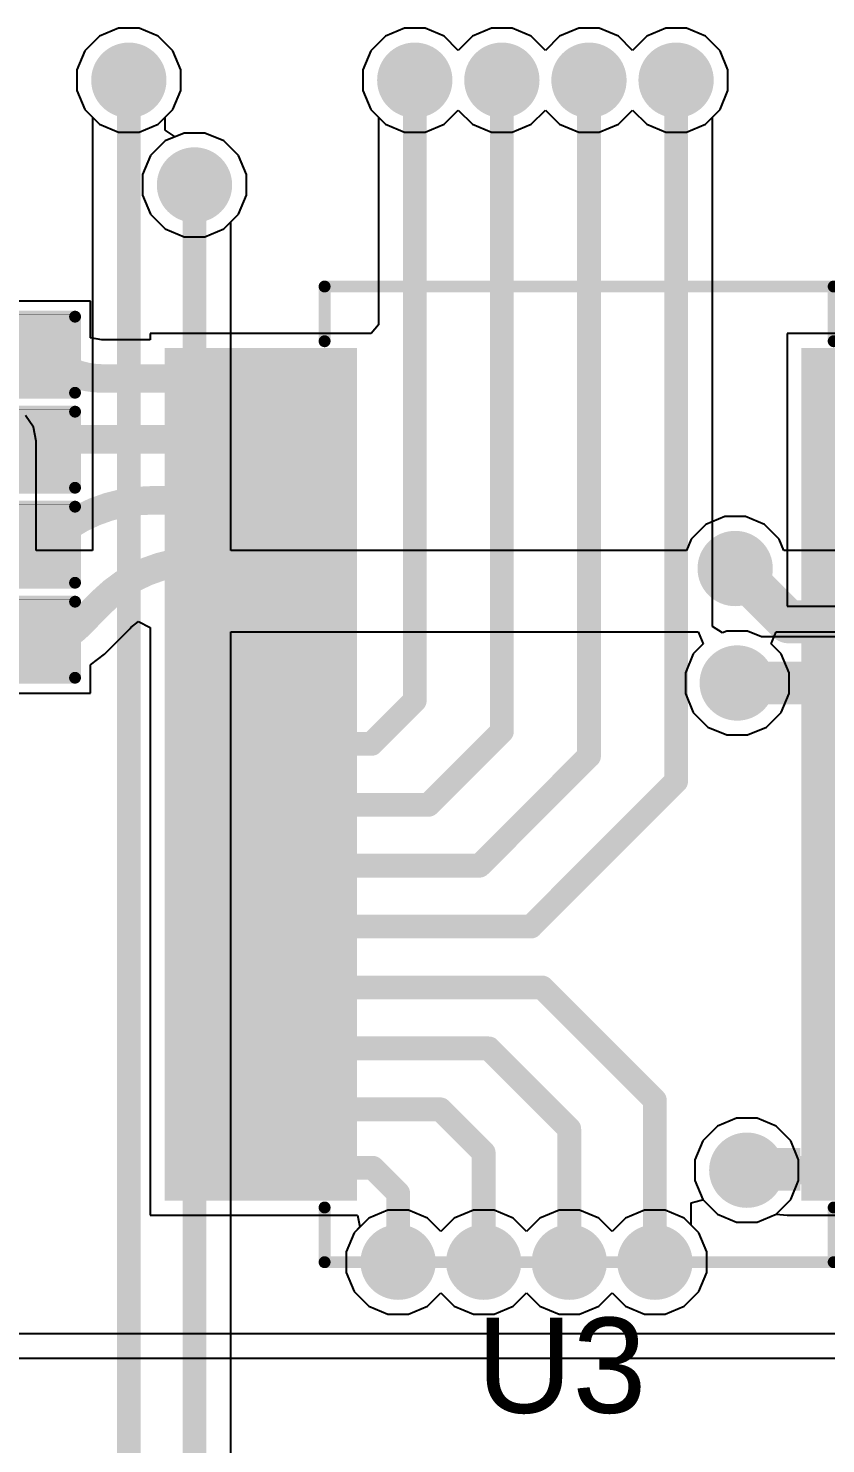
# Model space of a CAD drawing. Header units: millimetres. Extents: x 0 to 5423, y 0 to 5425.
# Drawn here: x 125.74 to 134.25, y 60.38 to 75.48 of the extents above; entities that cross this region are included whole.
import ezdxf

# ---------------------------------------------------------------- set-up
doc = ezdxf.new("R2010")
doc.units = ezdxf.units.MM
for name, color, linetype in [('BottomLayer', 5, 'Continuous'), ('BottomSolder', 6, 'Continuous'), ('TopLayer', 1, 'Continuous'), ('TopOverlay', 2, 'Continuous'), ('TopPaste', 8, 'Continuous'), ('TopSolder', 216, 'Continuous'), ('ViaHoleLayer', 16, 'Continuous')]:
    doc.layers.add(name, color=color, linetype=linetype)
doc.styles.add('Arial', font='', dxfattribs={"height": 0.2})
doc.styles.get('Arial').set_extended_font_data('Arial')

# ---------------------------------------------------------------- blocks, each defined once
blk = doc.blocks.new('R___0402_4')
at = {"layer": 'TopLayer'}
for points in [[(-0.699, -0.318), (-0.699, 0.318), (-0.241, 0.318), (-0.241, -0.318)], [(0.241, -0.318), (0.241, 0.318), (0.699, 0.318), (0.699, -0.318)]]:
    blk.add_hatch(color=1, dxfattribs=at).paths.add_polyline_path(points)
at = {"layer": 'TopPaste'}
for points in [[(-0.699, -0.318), (-0.699, 0.318), (-0.241, 0.318), (-0.241, -0.318)], [(0.241, -0.318), (0.241, 0.318), (0.699, 0.318), (0.699, -0.318)]]:
    blk.add_hatch(color=8, dxfattribs=at).paths.add_polyline_path(points)
at = {"layer": 'TopSolder'}
for points in [[(-0.754, -0.373), (-0.754, 0.373), (-0.186, 0.373), (-0.186, -0.373)], [(0.186, -0.373), (0.186, 0.373), (0.754, 0.373), (0.754, -0.373)]]:
    blk.add_hatch(color=216, dxfattribs=at).paths.add_polyline_path(points)
at = {"layer": 'TopOverlay'}
for points, const_width in [([(-0.787, 0.406), (-0.787, -0.406)], 0.127), ([(0.787, 0.406), (-0.787, 0.406)], 0.127), ([(0.787, 0.406), (0.787, -0.406)], 0.127), ([(0.787, -0.406), (-0.787, -0.406)], 0.127), ([(0.813, -0.432), (-0.813, -0.432)], 0.00323)]:
    blk.add_lwpolyline(points, dxfattribs=dict(at, const_width=const_width))
for points, const_width in [([(-0.819, 0.406, 1), (-0.756, 0.406, 1)], 0.0635), ([(-0.819, 0.406, 1), (-0.756, 0.406, 1)], 0.0635), ([(0.756, 0.406, 1), (0.819, 0.406, 1)], 0.0635), ([(0.756, 0.406, 1), (0.819, 0.406, 1)], 0.0635), ([(-0.819, -0.406, 1), (-0.756, -0.406, 1)], 0.0635), ([(-0.819, -0.406, 1), (-0.756, -0.406, 1)], 0.0635), ([(-0.814, -0.432, 1), (-0.812, -0.432, 1)], 0.00161), ([(0.756, -0.406, 1), (0.819, -0.406, 1)], 0.0635), ([(0.756, -0.406, 1), (0.819, -0.406, 1)], 0.0635), ([(0.812, -0.432, 1), (0.814, -0.432, 1)], 0.00161)]:
    blk.add_lwpolyline(points, format="xyb", close=True, dxfattribs=dict(at, const_width=const_width))
blk = doc.blocks.new('SSOP_28_208____5')
at = {"layer": 'TopLayer'}
for points in [[(-4.325, 4.45), (-2.475, 4.45), (-2.475, 4), (-4.325, 4)], [(2.475, 4.45), (4.325, 4.45), (4.325, 4), (2.475, 4)], [(-4.325, 3.8), (-2.475, 3.8), (-2.475, 3.35), (-4.325, 3.35)], [(2.475, 3.8), (4.325, 3.8), (4.325, 3.35), (2.475, 3.35)], [(-4.325, 3.15), (-2.475, 3.15), (-2.475, 2.7), (-4.325, 2.7)], [(2.475, 3.15), (4.325, 3.15), (4.325, 2.7), (2.475, 2.7)], [(-4.325, 2.5), (-2.475, 2.5), (-2.475, 2.05), (-4.325, 2.05)], [(2.475, 2.5), (4.325, 2.5), (4.325, 2.05), (2.475, 2.05)], [(-4.325, 1.85), (-2.475, 1.85), (-2.475, 1.4), (-4.325, 1.4)], [(2.475, 1.85), (4.325, 1.85), (4.325, 1.4), (2.475, 1.4)], [(-4.325, 1.2), (-2.475, 1.2), (-2.475, 0.75), (-4.325, 0.75)], [(2.475, 1.2), (4.325, 1.2), (4.325, 0.75), (2.475, 0.75)], [(-4.325, 0.55), (-2.475, 0.55), (-2.475, 0.1), (-4.325, 0.1)], [(2.475, 0.55), (4.325, 0.55), (4.325, 0.1), (2.475, 0.1)], [(-4.325, -0.1), (-2.475, -0.1), (-2.475, -0.55), (-4.325, -0.55)], [(2.475, -0.1), (4.325, -0.1), (4.325, -0.55), (2.475, -0.55)], [(-4.325, -0.75), (-2.475, -0.75), (-2.475, -1.2), (-4.325, -1.2)], [(2.475, -0.75), (4.325, -0.75), (4.325, -1.2), (2.475, -1.2)], [(-4.325, -1.4), (-2.475, -1.4), (-2.475, -1.85), (-4.325, -1.85)], [(2.475, -1.4), (4.325, -1.4), (4.325, -1.85), (2.475, -1.85)], [(-4.325, -2.05), (-2.475, -2.05), (-2.475, -2.5), (-4.325, -2.5)], [(2.475, -2.05), (4.325, -2.05), (4.325, -2.5), (2.475, -2.5)], [(-4.325, -2.7), (-2.475, -2.7), (-2.475, -3.15), (-4.325, -3.15)], [(2.475, -2.7), (4.325, -2.7), (4.325, -3.15), (2.475, -3.15)], [(-4.325, -3.35), (-2.475, -3.35), (-2.475, -3.8), (-4.325, -3.8)], [(2.475, -3.35), (4.325, -3.35), (4.325, -3.8), (2.475, -3.8)], [(-4.325, -4), (-2.475, -4), (-2.475, -4.45), (-4.325, -4.45)], [(2.475, -4), (4.325, -4), (4.325, -4.45), (2.475, -4.45)]]:
    blk.add_hatch(color=1, dxfattribs=at).paths.add_polyline_path(points)
at = {"layer": 'TopOverlay'}
blk.add_hatch(color=2, dxfattribs=at).paths.add_polyline_path([(-2.361, 3.987), (-2.107, 3.987), (-2.107, 4.444), (-2.361, 4.444)])
at = {"layer": 'TopPaste'}
for points in [[(-4.325, 4.45), (-2.475, 4.45), (-2.475, 4), (-4.325, 4)], [(2.475, 4.45), (4.325, 4.45), (4.325, 4), (2.475, 4)], [(-4.325, 3.8), (-2.475, 3.8), (-2.475, 3.35), (-4.325, 3.35)], [(2.475, 3.8), (4.325, 3.8), (4.325, 3.35), (2.475, 3.35)], [(-4.325, 3.15), (-2.475, 3.15), (-2.475, 2.7), (-4.325, 2.7)], [(2.475, 3.15), (4.325, 3.15), (4.325, 2.7), (2.475, 2.7)], [(-4.325, 2.5), (-2.475, 2.5), (-2.475, 2.05), (-4.325, 2.05)], [(2.475, 2.5), (4.325, 2.5), (4.325, 2.05), (2.475, 2.05)], [(-4.325, 1.85), (-2.475, 1.85), (-2.475, 1.4), (-4.325, 1.4)], [(2.475, 1.85), (4.325, 1.85), (4.325, 1.4), (2.475, 1.4)], [(-4.325, 1.2), (-2.475, 1.2), (-2.475, 0.75), (-4.325, 0.75)], [(2.475, 1.2), (4.325, 1.2), (4.325, 0.75), (2.475, 0.75)], [(-4.325, 0.55), (-2.475, 0.55), (-2.475, 0.1), (-4.325, 0.1)], [(2.475, 0.55), (4.325, 0.55), (4.325, 0.1), (2.475, 0.1)], [(-4.325, -0.1), (-2.475, -0.1), (-2.475, -0.55), (-4.325, -0.55)], [(2.475, -0.1), (4.325, -0.1), (4.325, -0.55), (2.475, -0.55)], [(-4.325, -0.75), (-2.475, -0.75), (-2.475, -1.2), (-4.325, -1.2)], [(2.475, -0.75), (4.325, -0.75), (4.325, -1.2), (2.475, -1.2)], [(-4.325, -1.4), (-2.475, -1.4), (-2.475, -1.85), (-4.325, -1.85)], [(2.475, -1.4), (4.325, -1.4), (4.325, -1.85), (2.475, -1.85)], [(-4.325, -2.05), (-2.475, -2.05), (-2.475, -2.5), (-4.325, -2.5)], [(2.475, -2.05), (4.325, -2.05), (4.325, -2.5), (2.475, -2.5)], [(-4.325, -2.7), (-2.475, -2.7), (-2.475, -3.15), (-4.325, -3.15)], [(2.475, -2.7), (4.325, -2.7), (4.325, -3.15), (2.475, -3.15)], [(-4.325, -3.35), (-2.475, -3.35), (-2.475, -3.8), (-4.325, -3.8)], [(2.475, -3.35), (4.325, -3.35), (4.325, -3.8), (2.475, -3.8)], [(-4.325, -4), (-2.475, -4), (-2.475, -4.45), (-4.325, -4.45)], [(2.475, -4), (4.325, -4), (4.325, -4.45), (2.475, -4.45)]]:
    blk.add_hatch(color=8, dxfattribs=at).paths.add_polyline_path(points)
at = {"layer": 'TopSolder'}
for points in [[(-4.427, 4.552), (-2.373, 4.552), (-2.373, 3.898), (-4.427, 3.898)], [(2.373, 4.552), (4.427, 4.552), (4.427, 3.898), (2.373, 3.898)], [(-4.427, 3.902), (-2.373, 3.902), (-2.373, 3.248), (-4.427, 3.248)], [(2.373, 3.902), (4.427, 3.902), (4.427, 3.248), (2.373, 3.248)], [(-4.427, 3.252), (-2.373, 3.252), (-2.373, 2.598), (-4.427, 2.598)], [(2.373, 3.252), (4.427, 3.252), (4.427, 2.598), (2.373, 2.598)], [(-4.427, 2.602), (-2.373, 2.602), (-2.373, 1.948), (-4.427, 1.948)], [(2.373, 2.602), (4.427, 2.602), (4.427, 1.948), (2.373, 1.948)], [(-4.427, 1.952), (-2.373, 1.952), (-2.373, 1.298), (-4.427, 1.298)], [(2.373, 1.952), (4.427, 1.952), (4.427, 1.298), (2.373, 1.298)], [(-4.427, 1.302), (-2.373, 1.302), (-2.373, 0.648), (-4.427, 0.648)], [(2.373, 1.302), (4.427, 1.302), (4.427, 0.648), (2.373, 0.648)], [(-4.427, 0.652), (-2.373, 0.652), (-2.373, -0.002), (-4.427, -0.002)], [(2.373, 0.652), (4.427, 0.652), (4.427, -0.002), (2.373, -0.002)], [(-4.427, 0.002), (-2.373, 0.002), (-2.373, -0.652), (-4.427, -0.652)], [(2.373, 0.002), (4.427, 0.002), (4.427, -0.652), (2.373, -0.652)], [(-4.427, -0.648), (-2.373, -0.648), (-2.373, -1.302), (-4.427, -1.302)], [(2.373, -0.648), (4.427, -0.648), (4.427, -1.302), (2.373, -1.302)], [(-4.427, -1.298), (-2.373, -1.298), (-2.373, -1.952), (-4.427, -1.952)], [(2.373, -1.298), (4.427, -1.298), (4.427, -1.952), (2.373, -1.952)], [(-4.427, -1.948), (-2.373, -1.948), (-2.373, -2.602), (-4.427, -2.602)], [(2.373, -1.948), (4.427, -1.948), (4.427, -2.602), (2.373, -2.602)], [(-4.427, -2.598), (-2.373, -2.598), (-2.373, -3.252), (-4.427, -3.252)], [(2.373, -2.598), (4.427, -2.598), (4.427, -3.252), (2.373, -3.252)], [(-4.427, -3.248), (-2.373, -3.248), (-2.373, -3.902), (-4.427, -3.902)], [(2.373, -3.248), (4.427, -3.248), (4.427, -3.902), (2.373, -3.902)], [(-4.427, -3.898), (-2.373, -3.898), (-2.373, -4.552), (-4.427, -4.552)], [(2.373, -3.898), (4.427, -3.898), (4.427, -4.552), (2.373, -4.552)]]:
    blk.add_hatch(color=216, dxfattribs=at).paths.add_polyline_path(points)
at = {"layer": 'TopOverlay'}
for points, const_width in [([(-2.718, 5.207), (-2.718, 4.623)], 0.127), ([(2.718, 5.207), (-2.718, 5.207)], 0.127), ([(2.718, 5.207), (2.718, 4.623)], 0.127), ([(-4.572, 4.242), (-4.699, 4.369)], 0.2), ([(-4.699, 4.369), (-4.699, 4.115)], 0.2), ([(-4.572, 4.242), (-4.699, 4.115)], 0.2), ([(-2.718, -4.623), (-2.718, -5.207)], 0.127), ([(2.718, -4.623), (2.718, -5.207)], 0.127), ([(2.718, -5.207), (-2.718, -5.207)], 0.127)]:
    blk.add_lwpolyline(points, dxfattribs=dict(at, const_width=const_width))
for points, const_width in [([(-2.75, 5.207, 1), (-2.686, 5.207, 1)], 0.0635), ([(-2.75, 5.207, 1), (-2.686, 5.207, 1)], 0.0635), ([(2.686, 5.207, 1), (2.75, 5.207, 1)], 0.0635), ([(2.686, 5.207, 1), (2.75, 5.207, 1)], 0.0635), ([(-2.75, 4.623, 1), (-2.686, 4.623, 1)], 0.0635), ([(2.686, 4.623, 1), (2.75, 4.623, 1)], 0.0635), ([(-4.749, 4.369, 1), (-4.649, 4.369, 1)], 0.1), ([(-4.749, 4.369, 1), (-4.649, 4.369, 1)], 0.1), ([(-4.622, 4.242, 1), (-4.522, 4.242, 1)], 0.1), ([(-4.622, 4.242, 1), (-4.522, 4.242, 1)], 0.1), ([(-4.749, 4.115, 1), (-4.649, 4.115, 1)], 0.1), ([(-4.749, 4.115, 1), (-4.649, 4.115, 1)], 0.1), ([(-2.75, -4.623, 1), (-2.686, -4.623, 1)], 0.0635), ([(2.686, -4.623, 1), (2.75, -4.623, 1)], 0.0635), ([(-2.75, -5.207, 1), (-2.686, -5.207, 1)], 0.0635), ([(-2.75, -5.207, 1), (-2.686, -5.207, 1)], 0.0635), ([(2.686, -5.207, 1), (2.75, -5.207, 1)], 0.0635), ([(2.686, -5.207, 1), (2.75, -5.207, 1)], 0.0635)]:
    blk.add_lwpolyline(points, format="xyb", close=True, dxfattribs=dict(at, const_width=const_width))
blk = doc.blocks.new('R___0402_11')
at = {"layer": 'TopLayer'}
for points in [[(-0.699, -0.318), (-0.699, 0.318), (-0.241, 0.318), (-0.241, -0.318)], [(0.241, -0.318), (0.241, 0.318), (0.699, 0.318), (0.699, -0.318)]]:
    blk.add_hatch(color=1, dxfattribs=at).paths.add_polyline_path(points)
at = {"layer": 'TopPaste'}
for points in [[(-0.699, -0.318), (-0.699, 0.318), (-0.241, 0.318), (-0.241, -0.318)], [(0.241, -0.318), (0.241, 0.318), (0.699, 0.318), (0.699, -0.318)]]:
    blk.add_hatch(color=8, dxfattribs=at).paths.add_polyline_path(points)
at = {"layer": 'TopSolder'}
for points in [[(-0.754, -0.373), (-0.754, 0.373), (-0.186, 0.373), (-0.186, -0.373)], [(0.186, -0.373), (0.186, 0.373), (0.754, 0.373), (0.754, -0.373)]]:
    blk.add_hatch(color=216, dxfattribs=at).paths.add_polyline_path(points)
at = {"layer": 'TopOverlay'}
for points, const_width in [([(0.787, 0.406), (-0.787, 0.406)], 0.127), ([(-0.787, 0.406), (-0.787, -0.406)], 0.127), ([(0.787, 0.406), (0.787, -0.406)], 0.127), ([(0.787, -0.406), (-0.787, -0.406)], 0.127), ([(0.813, -0.432), (-0.813, -0.432)], 0.00323)]:
    blk.add_lwpolyline(points, dxfattribs=dict(at, const_width=const_width))
for points, const_width in [([(-0.819, 0.406, 1), (-0.756, 0.406, 1)], 0.0635), ([(-0.819, 0.406, 1), (-0.756, 0.406, 1)], 0.0635), ([(0.756, 0.406, 1), (0.819, 0.406, 1)], 0.0635), ([(0.756, 0.406, 1), (0.819, 0.406, 1)], 0.0635), ([(-0.819, -0.406, 1), (-0.756, -0.406, 1)], 0.0635), ([(-0.819, -0.406, 1), (-0.756, -0.406, 1)], 0.0635), ([(-0.814, -0.432, 1), (-0.812, -0.432, 1)], 0.00161), ([(0.756, -0.406, 1), (0.819, -0.406, 1)], 0.0635), ([(0.756, -0.406, 1), (0.819, -0.406, 1)], 0.0635), ([(0.812, -0.432, 1), (0.814, -0.432, 1)], 0.00161)]:
    blk.add_lwpolyline(points, format="xyb", close=True, dxfattribs=dict(at, const_width=const_width))
blk = doc.blocks.new('R___0402_12')
at = {"layer": 'TopLayer'}
for points in [[(-0.699, -0.318), (-0.699, 0.318), (-0.241, 0.318), (-0.241, -0.318)], [(0.241, -0.318), (0.241, 0.318), (0.699, 0.318), (0.699, -0.318)]]:
    blk.add_hatch(color=1, dxfattribs=at).paths.add_polyline_path(points)
at = {"layer": 'TopPaste'}
for points in [[(-0.699, -0.318), (-0.699, 0.318), (-0.241, 0.318), (-0.241, -0.318)], [(0.241, -0.318), (0.241, 0.318), (0.699, 0.318), (0.699, -0.318)]]:
    blk.add_hatch(color=8, dxfattribs=at).paths.add_polyline_path(points)
at = {"layer": 'TopSolder'}
for points in [[(-0.754, -0.373), (-0.754, 0.373), (-0.186, 0.373), (-0.186, -0.373)], [(0.186, -0.373), (0.186, 0.373), (0.754, 0.373), (0.754, -0.373)]]:
    blk.add_hatch(color=216, dxfattribs=at).paths.add_polyline_path(points)
at = {"layer": 'TopOverlay'}
for points, const_width in [([(0.787, 0.406), (-0.787, 0.406)], 0.127), ([(-0.787, 0.406), (-0.787, -0.406)], 0.127), ([(0.787, 0.406), (0.787, -0.406)], 0.127), ([(0.787, -0.406), (-0.787, -0.406)], 0.127), ([(0.813, -0.432), (-0.813, -0.432)], 0.00323)]:
    blk.add_lwpolyline(points, dxfattribs=dict(at, const_width=const_width))
for points, const_width in [([(-0.819, 0.406, 1), (-0.756, 0.406, 1)], 0.0635), ([(-0.819, 0.406, 1), (-0.756, 0.406, 1)], 0.0635), ([(0.756, 0.406, 1), (0.819, 0.406, 1)], 0.0635), ([(0.756, 0.406, 1), (0.819, 0.406, 1)], 0.0635), ([(-0.819, -0.406, 1), (-0.756, -0.406, 1)], 0.0635), ([(-0.819, -0.406, 1), (-0.756, -0.406, 1)], 0.0635), ([(-0.814, -0.432, 1), (-0.812, -0.432, 1)], 0.00161), ([(0.756, -0.406, 1), (0.819, -0.406, 1)], 0.0635), ([(0.756, -0.406, 1), (0.819, -0.406, 1)], 0.0635), ([(0.812, -0.432, 1), (0.814, -0.432, 1)], 0.00161)]:
    blk.add_lwpolyline(points, format="xyb", close=True, dxfattribs=dict(at, const_width=const_width))
blk = doc.blocks.new('R___0402_287')
at = {"layer": 'TopLayer'}
for points in [[(-0.699, -0.318), (-0.699, 0.318), (-0.241, 0.318), (-0.241, -0.318)], [(0.241, -0.318), (0.241, 0.318), (0.699, 0.318), (0.699, -0.318)]]:
    blk.add_hatch(color=1, dxfattribs=at).paths.add_polyline_path(points)
at = {"layer": 'TopPaste'}
for points in [[(-0.699, -0.318), (-0.699, 0.318), (-0.241, 0.318), (-0.241, -0.318)], [(0.241, -0.318), (0.241, 0.318), (0.699, 0.318), (0.699, -0.318)]]:
    blk.add_hatch(color=8, dxfattribs=at).paths.add_polyline_path(points)
at = {"layer": 'TopSolder'}
for points in [[(-0.754, -0.373), (-0.754, 0.373), (-0.186, 0.373), (-0.186, -0.373)], [(0.186, -0.373), (0.186, 0.373), (0.754, 0.373), (0.754, -0.373)]]:
    blk.add_hatch(color=216, dxfattribs=at).paths.add_polyline_path(points)
at = {"layer": 'TopOverlay'}
for points, const_width in [([(0.787, 0.406), (-0.787, 0.406)], 0.127), ([(-0.787, 0.406), (-0.787, -0.406)], 0.127), ([(0.787, 0.406), (0.787, -0.406)], 0.127), ([(0.787, -0.406), (-0.787, -0.406)], 0.127), ([(0.813, -0.432), (-0.813, -0.432)], 0.00323)]:
    blk.add_lwpolyline(points, dxfattribs=dict(at, const_width=const_width))
for points, const_width in [([(-0.819, 0.406, 1), (-0.756, 0.406, 1)], 0.0635), ([(-0.819, 0.406, 1), (-0.756, 0.406, 1)], 0.0635), ([(0.756, 0.406, 1), (0.819, 0.406, 1)], 0.0635), ([(0.756, 0.406, 1), (0.819, 0.406, 1)], 0.0635), ([(-0.819, -0.406, 1), (-0.756, -0.406, 1)], 0.0635), ([(-0.819, -0.406, 1), (-0.756, -0.406, 1)], 0.0635), ([(-0.814, -0.432, 1), (-0.812, -0.432, 1)], 0.00161), ([(0.756, -0.406, 1), (0.819, -0.406, 1)], 0.0635), ([(0.756, -0.406, 1), (0.819, -0.406, 1)], 0.0635), ([(0.812, -0.432, 1), (0.814, -0.432, 1)], 0.00161)]:
    blk.add_lwpolyline(points, format="xyb", close=True, dxfattribs=dict(at, const_width=const_width))

msp = doc.modelspace()

# ---------------------------------------------------------------- hatches: boundary and pattern name
at = {"layer": 'BottomLayer'}
h = msp.add_hatch(color=5, dxfattribs=at)
edge = h.paths.add_edge_path()
edge.add_arc((126.81, 74.93), 0.3, 0, 360)
h = msp.add_hatch(color=5, dxfattribs=at)
edge = h.paths.add_edge_path()
edge.add_arc((129.863, 74.93), 0.3, 0, 360)
h = msp.add_hatch(color=5, dxfattribs=at)
edge = h.paths.add_edge_path()
edge.add_arc((130.793, 74.93), 0.3, 0, 360)
h = msp.add_hatch(color=5, dxfattribs=at)
edge = h.paths.add_edge_path()
edge.add_arc((131.723, 74.93), 0.3, 0, 360)
h = msp.add_hatch(color=5, dxfattribs=at)
edge = h.paths.add_edge_path()
edge.add_arc((132.653, 74.93), 0.3, 0, 360)
h = msp.add_hatch(color=5, dxfattribs=at)
edge = h.paths.add_edge_path()
edge.add_arc((127.511, 73.812), 0.3, 0, 360)
h = msp.add_hatch(color=5, dxfattribs=at)
edge = h.paths.add_edge_path()
edge.add_arc((133.284, 69.718), 0.3, 0, 360)
h = msp.add_hatch(color=5, dxfattribs=at)
edge = h.paths.add_edge_path()
edge.add_arc((133.306, 68.496), 0.3, 0, 360)
h = msp.add_hatch(color=5, dxfattribs=at)
edge = h.paths.add_edge_path()
edge.add_arc((133.408, 63.296), 0.3, 0, 360)
h = msp.add_hatch(color=5, dxfattribs=at)
edge = h.paths.add_edge_path()
edge.add_arc((129.685, 62.314), 0.3, 0, 360)
h = msp.add_hatch(color=5, dxfattribs=at)
edge = h.paths.add_edge_path()
edge.add_arc((130.599, 62.314), 0.3, 0, 360)
h = msp.add_hatch(color=5, dxfattribs=at)
edge = h.paths.add_edge_path()
edge.add_arc((131.513, 62.314), 0.3, 0, 360)
h = msp.add_hatch(color=5, dxfattribs=at)
edge = h.paths.add_edge_path()
edge.add_arc((132.427, 62.314), 0.3, 0, 360)
at = {"layer": 'BottomSolder'}
h = msp.add_hatch(color=6, dxfattribs=at)
edge = h.paths.add_edge_path()
edge.add_arc((126.81, 74.93), 0.402, 0, 360)
h = msp.add_hatch(color=6, dxfattribs=at)
edge = h.paths.add_edge_path()
edge.add_arc((129.863, 74.93), 0.402, 0, 360)
h = msp.add_hatch(color=6, dxfattribs=at)
edge = h.paths.add_edge_path()
edge.add_arc((130.793, 74.93), 0.402, 0, 360)
h = msp.add_hatch(color=6, dxfattribs=at)
edge = h.paths.add_edge_path()
edge.add_arc((131.723, 74.93), 0.402, 0, 360)
h = msp.add_hatch(color=6, dxfattribs=at)
edge = h.paths.add_edge_path()
edge.add_arc((132.653, 74.93), 0.402, 0, 360)
h = msp.add_hatch(color=6, dxfattribs=at)
edge = h.paths.add_edge_path()
edge.add_arc((127.511, 73.812), 0.402, 0, 360)
h = msp.add_hatch(color=6, dxfattribs=at)
edge = h.paths.add_edge_path()
edge.add_arc((133.284, 69.718), 0.402, 0, 360)
h = msp.add_hatch(color=6, dxfattribs=at)
edge = h.paths.add_edge_path()
edge.add_arc((133.306, 68.496), 0.402, 0, 360)
h = msp.add_hatch(color=6, dxfattribs=at)
edge = h.paths.add_edge_path()
edge.add_arc((133.408, 63.296), 0.402, 0, 360)
h = msp.add_hatch(color=6, dxfattribs=at)
edge = h.paths.add_edge_path()
edge.add_arc((129.685, 62.314), 0.402, 0, 360)
h = msp.add_hatch(color=6, dxfattribs=at)
edge = h.paths.add_edge_path()
edge.add_arc((130.599, 62.314), 0.402, 0, 360)
h = msp.add_hatch(color=6, dxfattribs=at)
edge = h.paths.add_edge_path()
edge.add_arc((131.513, 62.314), 0.402, 0, 360)
h = msp.add_hatch(color=6, dxfattribs=at)
edge = h.paths.add_edge_path()
edge.add_arc((132.427, 62.314), 0.402, 0, 360)
at = {"layer": 'TopLayer'}
h = msp.add_hatch(color=1, dxfattribs=at)
edge = h.paths.add_edge_path()
edge.add_arc((126.81, 74.93), 0.3, 0, 360)
h = msp.add_hatch(color=1, dxfattribs=at)
edge = h.paths.add_edge_path()
edge.add_arc((129.863, 74.93), 0.3, 0, 360)
h = msp.add_hatch(color=1, dxfattribs=at)
edge = h.paths.add_edge_path()
edge.add_arc((130.793, 74.93), 0.3, 0, 360)
h = msp.add_hatch(color=1, dxfattribs=at)
edge = h.paths.add_edge_path()
edge.add_arc((131.723, 74.93), 0.3, 0, 360)
h = msp.add_hatch(color=1, dxfattribs=at)
edge = h.paths.add_edge_path()
edge.add_arc((132.653, 74.93), 0.3, 0, 360)
h = msp.add_hatch(color=1, dxfattribs=at)
edge = h.paths.add_edge_path()
edge.add_arc((127.511, 73.812), 0.3, 0, 360)
h = msp.add_hatch(color=1, dxfattribs=at)
edge = h.paths.add_edge_path()
edge.add_arc((133.284, 69.718), 0.3, 0, 360)
h = msp.add_hatch(color=1, dxfattribs=at)
edge = h.paths.add_edge_path()
edge.add_arc((133.306, 68.496), 0.3, 0, 360)
h = msp.add_hatch(color=1, dxfattribs=at)
edge = h.paths.add_edge_path()
edge.add_arc((133.408, 63.296), 0.3, 0, 360)
h = msp.add_hatch(color=1, dxfattribs=at)
edge = h.paths.add_edge_path()
edge.add_arc((129.685, 62.314), 0.3, 0, 360)
h = msp.add_hatch(color=1, dxfattribs=at)
edge = h.paths.add_edge_path()
edge.add_arc((130.599, 62.314), 0.3, 0, 360)
h = msp.add_hatch(color=1, dxfattribs=at)
edge = h.paths.add_edge_path()
edge.add_arc((131.513, 62.314), 0.3, 0, 360)
h = msp.add_hatch(color=1, dxfattribs=at)
edge = h.paths.add_edge_path()
edge.add_arc((132.427, 62.314), 0.3, 0, 360)
at = {"layer": 'TopSolder'}
h = msp.add_hatch(color=216, dxfattribs=at)
edge = h.paths.add_edge_path()
edge.add_arc((126.81, 74.93), 0.402, 0, 360)
h = msp.add_hatch(color=216, dxfattribs=at)
edge = h.paths.add_edge_path()
edge.add_arc((129.863, 74.93), 0.402, 0, 360)
h = msp.add_hatch(color=216, dxfattribs=at)
edge = h.paths.add_edge_path()
edge.add_arc((130.793, 74.93), 0.402, 0, 360)
h = msp.add_hatch(color=216, dxfattribs=at)
edge = h.paths.add_edge_path()
edge.add_arc((131.723, 74.93), 0.402, 0, 360)
h = msp.add_hatch(color=216, dxfattribs=at)
edge = h.paths.add_edge_path()
edge.add_arc((132.653, 74.93), 0.402, 0, 360)
h = msp.add_hatch(color=216, dxfattribs=at)
edge = h.paths.add_edge_path()
edge.add_arc((127.511, 73.812), 0.402, 0, 360)
h = msp.add_hatch(color=216, dxfattribs=at)
edge = h.paths.add_edge_path()
edge.add_arc((133.284, 69.718), 0.402, 0, 360)
h = msp.add_hatch(color=216, dxfattribs=at)
edge = h.paths.add_edge_path()
edge.add_arc((133.306, 68.496), 0.402, 0, 360)
h = msp.add_hatch(color=216, dxfattribs=at)
edge = h.paths.add_edge_path()
edge.add_arc((133.408, 63.296), 0.402, 0, 360)
h = msp.add_hatch(color=216, dxfattribs=at)
edge = h.paths.add_edge_path()
edge.add_arc((129.685, 62.314), 0.402, 0, 360)
h = msp.add_hatch(color=216, dxfattribs=at)
edge = h.paths.add_edge_path()
edge.add_arc((130.599, 62.314), 0.402, 0, 360)
h = msp.add_hatch(color=216, dxfattribs=at)
edge = h.paths.add_edge_path()
edge.add_arc((131.513, 62.314), 0.402, 0, 360)
h = msp.add_hatch(color=216, dxfattribs=at)
edge = h.paths.add_edge_path()
edge.add_arc((132.427, 62.314), 0.402, 0, 360)
at = {"layer": 'ViaHoleLayer'}
h = msp.add_hatch(color=16, dxfattribs=at)
edge = h.paths.add_edge_path()
edge.add_arc((126.81, 74.93), 0.15, 0, 360)
h = msp.add_hatch(color=16, dxfattribs=at)
edge = h.paths.add_edge_path()
edge.add_arc((129.863, 74.93), 0.15, 0, 360)
h = msp.add_hatch(color=16, dxfattribs=at)
edge = h.paths.add_edge_path()
edge.add_arc((130.793, 74.93), 0.15, 0, 360)
h = msp.add_hatch(color=16, dxfattribs=at)
edge = h.paths.add_edge_path()
edge.add_arc((131.723, 74.93), 0.15, 0, 360)
h = msp.add_hatch(color=16, dxfattribs=at)
edge = h.paths.add_edge_path()
edge.add_arc((132.653, 74.93), 0.15, 0, 360)
h = msp.add_hatch(color=16, dxfattribs=at)
edge = h.paths.add_edge_path()
edge.add_arc((127.511, 73.812), 0.15, 0, 360)
h = msp.add_hatch(color=16, dxfattribs=at)
edge = h.paths.add_edge_path()
edge.add_arc((133.284, 69.718), 0.15, 0, 360)
h = msp.add_hatch(color=16, dxfattribs=at)
edge = h.paths.add_edge_path()
edge.add_arc((133.306, 68.496), 0.15, 0, 360)
h = msp.add_hatch(color=16, dxfattribs=at)
edge = h.paths.add_edge_path()
edge.add_arc((133.408, 63.296), 0.15, 0, 360)
h = msp.add_hatch(color=16, dxfattribs=at)
edge = h.paths.add_edge_path()
edge.add_arc((129.685, 62.314), 0.15, 0, 360)
h = msp.add_hatch(color=16, dxfattribs=at)
edge = h.paths.add_edge_path()
edge.add_arc((130.599, 62.314), 0.15, 0, 360)
h = msp.add_hatch(color=16, dxfattribs=at)
edge = h.paths.add_edge_path()
edge.add_arc((131.513, 62.314), 0.15, 0, 360)
h = msp.add_hatch(color=16, dxfattribs=at)
edge = h.paths.add_edge_path()
edge.add_arc((132.427, 62.314), 0.15, 0, 360)

# ---------------------------------------------------------------- linework, layer by layer
at = {"layer": 'BottomLayer'}
for p, q in [((126.496, 75.4), (126.34, 75.244)), ((126.7, 75.484), (126.496, 75.4)), ((126.92, 75.484), (126.7, 75.484)), ((127.124, 75.4), (126.92, 75.484)), ((127.28, 75.244), (127.124, 75.4)), ((129.549, 75.4), (129.393, 75.244)), ((129.753, 75.484), (129.549, 75.4)), ((129.973, 75.484), (129.753, 75.484)), ((130.177, 75.4), (129.973, 75.484)), ((130.328, 75.248), (130.177, 75.4)), ((130.479, 75.4), (130.328, 75.248)), ((130.683, 75.484), (130.479, 75.4)), ((130.903, 75.484), (130.683, 75.484)), ((131.107, 75.4), (130.903, 75.484)), ((131.258, 75.248), (131.107, 75.4)), ((131.409, 75.4), (131.258, 75.248)), ((131.613, 75.484), (131.409, 75.4)), ((131.833, 75.484), (131.613, 75.484)), ((132.037, 75.4), (131.833, 75.484)), ((132.188, 75.248), (132.037, 75.4)), ((132.34, 75.4), (132.188, 75.248)), ((132.543, 75.484), (132.34, 75.4)), ((132.764, 75.484), (132.543, 75.484)), ((132.967, 75.4), (132.764, 75.484)), ((133.123, 75.244), (132.967, 75.4)), ((126.34, 75.244), (126.256, 75.04)), ((127.364, 75.04), (127.28, 75.244)), ((129.393, 75.244), (129.309, 75.04)), ((133.207, 75.04), (133.123, 75.244)), ((126.256, 75.04), (126.256, 74.82)), ((127.364, 74.82), (127.364, 75.04)), ((129.309, 75.04), (129.309, 74.82)), ((133.207, 74.82), (133.207, 75.04)), ((126.256, 74.82), (126.34, 74.616)), ((127.28, 74.616), (127.364, 74.82)), ((129.309, 74.82), (129.393, 74.616)), ((133.123, 74.616), (133.207, 74.82)), ((126.34, 74.616), (126.422, 74.535)), ((126.422, 74.535), (126.422, 69.91)), ((127.198, 74.535), (127.28, 74.616)), ((127.198, 74.397), (127.198, 74.535)), ((129.393, 74.616), (129.549, 74.46)), ((130.177, 74.46), (130.328, 74.612)), ((130.328, 74.612), (130.479, 74.46)), ((131.107, 74.46), (131.258, 74.612)), ((131.258, 74.612), (131.409, 74.46)), ((132.037, 74.46), (132.188, 74.612)), ((132.188, 74.612), (132.34, 74.46)), ((132.967, 74.46), (133.123, 74.616)), ((127.304, 74.326), (127.198, 74.397)), ((127.401, 74.366), (127.304, 74.326)), ((127.621, 74.366), (127.401, 74.366)), ((127.825, 74.282), (127.621, 74.366)), ((129.549, 74.46), (129.753, 74.376)), ((129.753, 74.376), (129.973, 74.376)), ((129.973, 74.376), (130.177, 74.46)), ((130.479, 74.46), (130.683, 74.376)), ((130.683, 74.376), (130.903, 74.376)), ((130.903, 74.376), (131.107, 74.46)), ((131.409, 74.46), (131.613, 74.376)), ((131.613, 74.376), (131.833, 74.376)), ((131.833, 74.376), (132.037, 74.46)), ((132.34, 74.46), (132.543, 74.376)), ((132.543, 74.376), (132.764, 74.376)), ((132.764, 74.376), (132.967, 74.46)), ((127.981, 74.126), (127.825, 74.282)), ((128.065, 73.923), (127.981, 74.126)), ((128.065, 73.702), (128.065, 73.923)), ((127.981, 73.499), (128.065, 73.702)), ((127.899, 73.417), (127.981, 73.499)), ((127.899, 69.91), (127.899, 73.417)), ((125.792, 71.225), (125.708, 71.351)), ((125.822, 71.076), (125.792, 71.225)), ((125.822, 69.91), (125.822, 71.076)), ((133.173, 70.272), (132.97, 70.188)), ((133.394, 70.272), (133.173, 70.272)), ((133.597, 70.188), (133.394, 70.272)), ((132.97, 70.188), (132.814, 70.032)), ((133.753, 70.032), (133.597, 70.188)), ((132.814, 70.032), (132.763, 69.91)), ((133.804, 69.91), (133.753, 70.032)), ((126.422, 69.91), (125.822, 69.91)), ((132.763, 69.91), (127.899, 69.91)), ((136.525, 69.91), (133.804, 69.91)), ((127.899, 35.335), (127.899, 69.042)), ((127.899, 69.042), (132.889, 69.042)), ((132.889, 69.042), (132.942, 68.915)), ((133.67, 68.915), (133.723, 69.042)), ((133.723, 69.042), (136.257, 69.042)), ((132.942, 68.915), (132.836, 68.809)), ((133.776, 68.809), (133.67, 68.915)), ((132.836, 68.809), (132.752, 68.606)), ((133.86, 68.606), (133.776, 68.809)), ((132.752, 68.606), (132.752, 68.385)), ((133.86, 68.385), (133.86, 68.606)), ((132.752, 68.385), (132.836, 68.182)), ((133.776, 68.182), (133.86, 68.385)), ((132.836, 68.182), (132.992, 68.026)), ((133.62, 68.026), (133.776, 68.182)), ((132.992, 68.026), (133.196, 67.942)), ((133.416, 67.942), (133.62, 68.026)), ((133.196, 67.942), (133.416, 67.942)), ((133.094, 63.765), (132.938, 63.609)), ((133.298, 63.85), (133.094, 63.765)), ((133.518, 63.85), (133.298, 63.85)), ((133.722, 63.765), (133.518, 63.85)), ((133.878, 63.609), (133.722, 63.765)), ((132.938, 63.609), (132.854, 63.406)), ((133.962, 63.406), (133.878, 63.609)), ((132.854, 63.406), (132.854, 63.185)), ((133.962, 63.185), (133.962, 63.406)), ((132.854, 63.185), (132.938, 62.982)), ((133.878, 62.982), (133.962, 63.185)), ((129.575, 62.868), (129.371, 62.783)), ((129.795, 62.868), (129.575, 62.868)), ((129.999, 62.783), (129.795, 62.868)), ((130.489, 62.868), (130.285, 62.783)), ((130.709, 62.868), (130.489, 62.868)), ((130.913, 62.783), (130.709, 62.868)), ((131.403, 62.868), (131.199, 62.783)), ((131.623, 62.868), (131.403, 62.868)), ((131.827, 62.783), (131.623, 62.868)), ((132.316, 62.868), (132.113, 62.783)), ((132.537, 62.868), (132.316, 62.868)), ((132.74, 62.783), (132.537, 62.868)), ((132.938, 62.982), (133.094, 62.826)), ((133.722, 62.826), (133.878, 62.982)), ((129.371, 62.783), (129.215, 62.627)), ((130.142, 62.64), (129.999, 62.783)), ((130.285, 62.783), (130.142, 62.64)), ((131.056, 62.64), (130.913, 62.783)), ((131.199, 62.783), (131.056, 62.64)), ((131.97, 62.64), (131.827, 62.783)), ((132.113, 62.783), (131.97, 62.64)), ((132.896, 62.627), (132.74, 62.783)), ((133.094, 62.826), (133.298, 62.742)), ((133.298, 62.742), (133.518, 62.742)), ((133.518, 62.742), (133.722, 62.826)), ((129.215, 62.627), (129.131, 62.424)), ((132.981, 62.424), (132.896, 62.627)), ((129.131, 62.424), (129.131, 62.203)), ((132.981, 62.203), (132.981, 62.424)), ((129.131, 62.203), (129.215, 62)), ((132.896, 62), (132.981, 62.203)), ((129.215, 62), (129.371, 61.844)), ((129.999, 61.844), (130.142, 61.987)), ((130.142, 61.987), (130.285, 61.844)), ((130.913, 61.844), (131.056, 61.987)), ((131.056, 61.987), (131.199, 61.844)), ((131.827, 61.844), (131.97, 61.987)), ((131.97, 61.987), (132.113, 61.844)), ((132.74, 61.844), (132.896, 62)), ((129.371, 61.844), (129.575, 61.76)), ((129.795, 61.76), (129.999, 61.844)), ((130.285, 61.844), (130.489, 61.76)), ((130.709, 61.76), (130.913, 61.844)), ((131.199, 61.844), (131.403, 61.76)), ((131.623, 61.76), (131.827, 61.844)), ((132.113, 61.844), (132.316, 61.76)), ((132.537, 61.76), (132.74, 61.844)), ((129.575, 61.76), (129.795, 61.76)), ((130.489, 61.76), (130.709, 61.76)), ((131.403, 61.76), (131.623, 61.76)), ((132.316, 61.76), (132.537, 61.76))]:
    msp.add_line(p, q, dxfattribs=at)
at = {"layer": 'BottomLayer', "const_width": 0.254}
for points in [[(126.81, 74.93), (126.81, 35.039)], [(127.511, 73.767), (127.557, 73.812)], [(127.511, 34.009), (127.511, 73.767)]]:
    msp.add_lwpolyline(points, dxfattribs=at)
at = {"layer": 'BottomLayer', "const_width": 0.127}
for points in [[(126.747, 74.93, 1), (126.874, 74.93, 1)], [(127.447, 73.767, 1), (127.574, 73.767, 1)], [(127.447, 73.767, 1), (127.574, 73.767, 1)], [(127.493, 73.812, 1), (127.62, 73.812, 1)]]:
    msp.add_lwpolyline(points, format="xyb", close=True, dxfattribs=at)
at = {"layer": 'TopLayer'}
for p, q in [((126.496, 75.4), (126.34, 75.244)), ((126.7, 75.484), (126.496, 75.4)), ((126.92, 75.484), (126.7, 75.484)), ((127.124, 75.4), (126.92, 75.484)), ((127.28, 75.244), (127.124, 75.4)), ((129.549, 75.4), (129.393, 75.244)), ((129.753, 75.484), (129.549, 75.4)), ((129.973, 75.484), (129.753, 75.484)), ((130.177, 75.4), (129.973, 75.484)), ((130.328, 75.248), (130.177, 75.4)), ((130.479, 75.4), (130.328, 75.248)), ((130.683, 75.484), (130.479, 75.4)), ((130.903, 75.484), (130.683, 75.484)), ((131.107, 75.4), (130.903, 75.484)), ((131.258, 75.248), (131.107, 75.4)), ((131.409, 75.4), (131.258, 75.248)), ((131.613, 75.484), (131.409, 75.4)), ((131.833, 75.484), (131.613, 75.484)), ((132.037, 75.4), (131.833, 75.484)), ((132.188, 75.248), (132.037, 75.4)), ((132.34, 75.4), (132.188, 75.248)), ((132.543, 75.484), (132.34, 75.4)), ((132.764, 75.484), (132.543, 75.484)), ((132.967, 75.4), (132.764, 75.484)), ((133.123, 75.244), (132.967, 75.4)), ((126.34, 75.244), (126.256, 75.04)), ((127.364, 75.04), (127.28, 75.244)), ((129.393, 75.244), (129.309, 75.04)), ((133.207, 75.04), (133.123, 75.244)), ((126.256, 75.04), (126.256, 74.82)), ((127.364, 74.82), (127.364, 75.04)), ((129.309, 75.04), (129.309, 74.82)), ((133.207, 74.82), (133.207, 75.04)), ((126.256, 74.82), (126.34, 74.616)), ((127.28, 74.616), (127.364, 74.82)), ((129.309, 74.82), (129.393, 74.616)), ((133.123, 74.616), (133.207, 74.82)), ((126.34, 74.616), (126.496, 74.46)), ((127.124, 74.46), (127.28, 74.616)), ((129.393, 74.616), (129.474, 74.535)), ((129.474, 74.535), (129.474, 72.32)), ((133.042, 74.535), (133.123, 74.616)), ((133.042, 69.1), (133.042, 74.535)), ((126.496, 74.46), (126.7, 74.376)), ((126.7, 74.376), (126.92, 74.376)), ((126.92, 74.376), (127.124, 74.46)), ((127.401, 74.366), (127.197, 74.282)), ((127.621, 74.366), (127.401, 74.366)), ((127.825, 74.282), (127.621, 74.366)), ((127.197, 74.282), (127.041, 74.126)), ((127.981, 74.126), (127.825, 74.282)), ((127.041, 74.126), (126.957, 73.923)), ((128.065, 73.923), (127.981, 74.126)), ((126.957, 73.923), (126.957, 73.702)), ((128.065, 73.702), (128.065, 73.923)), ((126.957, 73.702), (127.041, 73.499)), ((127.981, 73.499), (128.065, 73.702)), ((127.041, 73.499), (127.197, 73.343)), ((127.825, 73.343), (127.981, 73.499)), ((127.197, 73.343), (127.401, 73.258)), ((127.621, 73.258), (127.825, 73.343)), ((127.401, 73.258), (127.621, 73.258)), ((126.4, 72.571), (125.496, 72.571)), ((126.4, 72.182), (126.4, 72.571)), ((129.397, 72.225), (127.039, 72.225)), ((127.039, 72.225), (127.039, 72.16)), ((129.474, 72.32), (129.397, 72.225)), ((136.197, 72.225), (133.839, 72.225)), ((133.839, 72.225), (133.839, 71.267)), ((126.521, 72.158), (126.4, 72.182)), ((126.531, 72.16), (126.521, 72.158)), ((127.039, 72.16), (126.531, 72.16)), ((133.839, 71.267), (133.839, 70.617)), ((133.839, 70.617), (133.839, 69.967)), ((133.839, 69.967), (133.839, 69.317)), ((133.839, 69.317), (136.146, 69.317)), ((126.553, 68.806), (126.824, 69.078)), ((126.824, 69.078), (126.831, 69.088)), ((126.831, 69.088), (126.912, 69.151)), ((126.912, 69.151), (127.039, 69.088)), ((127.039, 69.088), (127.039, 68.017)), ((133.148, 69.03), (133.042, 69.1)), ((133.196, 69.05), (133.148, 69.03)), ((133.416, 69.05), (133.196, 69.05)), ((133.566, 68.988), (133.416, 69.05)), ((136.182, 68.988), (133.566, 68.988)), ((126.4, 68.69), (126.549, 68.804)), ((126.549, 68.804), (126.553, 68.806)), ((126.4, 68.386), (126.4, 68.69)), ((124.979, 68.386), (126.4, 68.386)), ((127.039, 68.017), (127.039, 67.367)), ((127.039, 67.367), (127.039, 66.717)), ((127.039, 66.717), (127.039, 66.067)), ((127.039, 66.067), (127.039, 65.417)), ((127.039, 65.417), (127.039, 64.767)), ((127.039, 64.767), (127.039, 64.117)), ((127.039, 64.117), (127.039, 63.467)), ((127.039, 63.467), (127.039, 62.817)), ((132.815, 62.948), (132.922, 62.977)), ((132.815, 62.709), (132.815, 62.948)), ((132.922, 62.977), (132.942, 62.978)), ((132.942, 62.978), (133.094, 62.826)), ((127.039, 62.817), (129.251, 62.817)), ((129.251, 62.817), (129.278, 62.69)), ((132.896, 62.627), (132.815, 62.709)), ((133.094, 62.826), (133.298, 62.742)), ((133.298, 62.742), (133.518, 62.742)), ((133.518, 62.742), (133.722, 62.826)), ((133.722, 62.826), (133.839, 62.817)), ((133.839, 62.817), (133.839, 62.817)), ((133.839, 62.817), (136.197, 62.817)), ((129.215, 62.627), (129.131, 62.424)), ((129.278, 62.69), (129.215, 62.627)), ((132.981, 62.424), (132.896, 62.627)), ((129.131, 62.424), (129.131, 62.203)), ((132.981, 62.203), (132.981, 62.424)), ((129.131, 62.203), (129.215, 62)), ((132.896, 62), (132.981, 62.203)), ((129.215, 62), (129.371, 61.844)), ((129.999, 61.844), (130.142, 61.987)), ((130.142, 61.987), (130.285, 61.844)), ((130.913, 61.844), (131.056, 61.987)), ((131.056, 61.987), (131.199, 61.844)), ((131.827, 61.844), (131.97, 61.987)), ((131.97, 61.987), (132.113, 61.844)), ((132.74, 61.844), (132.896, 62)), ((129.371, 61.844), (129.575, 61.76)), ((129.795, 61.76), (129.999, 61.844)), ((130.285, 61.844), (130.489, 61.76)), ((130.709, 61.76), (130.913, 61.844)), ((131.199, 61.844), (131.403, 61.76)), ((131.623, 61.76), (131.827, 61.844)), ((132.113, 61.844), (132.316, 61.76)), ((132.537, 61.76), (132.74, 61.844)), ((129.575, 61.76), (129.795, 61.76)), ((130.489, 61.76), (130.709, 61.76)), ((131.403, 61.76), (131.623, 61.76)), ((132.316, 61.76), (132.537, 61.76)), ((140.487, 61.549), (125.008, 61.549)), ((124.749, 61.29), (140.487, 61.29))]:
    msp.add_line(p, q, dxfattribs=at)
for points, const_width in [([(129.863, 68.307), (129.863, 74.93)], 0.254), ([(130.793, 67.979), (130.793, 74.93)], 0.254), ([(131.723, 67.715), (131.723, 74.93)], 0.254), ([(132.653, 67.446), (132.653, 74.93)], 0.254), ([(126.531, 71.746), (128.218, 71.746)], 0.305), ([(126.183, 71.096), (128.218, 71.096)], 0.305), ([(127.062, 70.446), (128.218, 70.446)], 0.305), ([(127.557, 69.796), (128.218, 69.796)], 0.305), ([(133.284, 69.718), (133.853, 69.149)], 0.457), ([(126.26, 69.099), (126.531, 69.371)], 0.305), ([(126.531, 69.371), (126.531, 69.371)], 0.305), ([(133.853, 69.149), (135.015, 69.149)], 0.457), ([(133.306, 68.496), (135.018, 68.496)], 0.457), ([(129.401, 67.846), (129.863, 68.307)], 0.254), ([(130.01, 67.196), (130.793, 67.979)], 0.254), ([(128.218, 67.846), (129.401, 67.846)], 0.254), ([(130.554, 66.546), (131.723, 67.715)], 0.254), ([(131.103, 65.896), (132.653, 67.446)], 0.254), ([(128.218, 67.196), (130.01, 67.196)], 0.254), ([(128.218, 66.546), (130.554, 66.546)], 0.254), ([(128.218, 65.896), (131.103, 65.896)], 0.254), ([(128.218, 65.246), (131.223, 65.246)], 0.254), ([(131.223, 65.246), (132.427, 64.042)], 0.254), ([(128.218, 64.596), (130.654, 64.596)], 0.254), ([(130.654, 64.596), (131.513, 63.737)], 0.254), ([(128.218, 63.946), (130.136, 63.946)], 0.254), ([(130.136, 63.946), (130.599, 63.483)], 0.254), ([(132.427, 62.314), (132.427, 64.042)], 0.254), ([(131.513, 62.314), (131.513, 63.737)], 0.254), ([(130.599, 62.314), (130.599, 63.483)], 0.254), ([(128.218, 63.296), (128.245, 63.322)], 0.254), ([(128.245, 63.322), (129.413, 63.322)], 0.254), ([(129.413, 63.322), (129.685, 63.05)], 0.254), ([(133.408, 63.296), (135.018, 63.296)], 0.305), ([(129.685, 62.314), (129.685, 63.05)], 0.254)]:
    msp.add_lwpolyline(points, dxfattribs=dict(at, const_width=const_width))
for points, const_width in [([(129.799, 74.93, 1), (129.926, 74.93, 1)], 0.127), ([(130.73, 74.93, 1), (130.857, 74.93, 1)], 0.127), ([(131.66, 74.93, 1), (131.787, 74.93, 1)], 0.127), ([(132.59, 74.93, 1), (132.717, 74.93, 1)], 0.127), ([(125.841, 72, 1), (125.994, 72, 1)], 0.152), ([(126.455, 71.746, 1), (126.607, 71.746, 1)], 0.152), ([(126.455, 71.746, 1), (126.607, 71.746, 1)], 0.152), ([(128.142, 71.746, 1), (128.295, 71.746, 1)], 0.152), ([(126.107, 71.096, 1), (126.259, 71.096, 1)], 0.152), ([(126.107, 71.096, 1), (126.259, 71.096, 1)], 0.152), ([(128.142, 71.096, 1), (128.295, 71.096, 1)], 0.152), ([(125.841, 70.986, 1), (125.994, 70.986, 1)], 0.152), ([(126.985, 70.446, 1), (127.138, 70.446, 1)], 0.152), ([(126.985, 70.446, 1), (127.138, 70.446, 1)], 0.152), ([(128.142, 70.446, 1), (128.295, 70.446, 1)], 0.152), ([(125.841, 69.972, 1), (125.994, 69.972, 1)], 0.152), ([(127.481, 69.796, 1), (127.633, 69.796, 1)], 0.152), ([(127.481, 69.796, 1), (127.633, 69.796, 1)], 0.152), ([(128.142, 69.796, 1), (128.295, 69.796, 1)], 0.152), ([(133.169, 69.718, 1), (133.398, 69.718, 1)], 0.229), ([(126.455, 69.371, 1), (126.607, 69.371, 1)], 0.152), ([(126.455, 69.371, 1), (126.607, 69.371, 1)], 0.152), ([(126.455, 69.371, 1), (126.607, 69.371, 1)], 0.152), ([(126.455, 69.371, 1), (126.607, 69.371, 1)], 0.152), ([(126.455, 69.371, 1), (126.607, 69.371, 1)], 0.152), ([(126.455, 69.371, 1), (126.607, 69.371, 1)], 0.152), ([(133.738, 69.149, 1), (133.967, 69.149, 1)], 0.229), ([(133.738, 69.149, 1), (133.967, 69.149, 1)], 0.229), ([(126.183, 69.099, 1), (126.336, 69.099, 1)], 0.152), ([(126.183, 69.099, 1), (126.336, 69.099, 1)], 0.152), ([(125.841, 68.958, 1), (125.994, 68.958, 1)], 0.152), ([(133.192, 68.496, 1), (133.42, 68.496, 1)], 0.229), ([(129.799, 68.307, 1), (129.926, 68.307, 1)], 0.127), ([(129.799, 68.307, 1), (129.926, 68.307, 1)], 0.127), ([(130.73, 67.979, 1), (130.857, 67.979, 1)], 0.127), ([(130.73, 67.979, 1), (130.857, 67.979, 1)], 0.127), ([(128.155, 67.846, 1), (128.282, 67.846, 1)], 0.127), ([(129.338, 67.846, 1), (129.465, 67.846, 1)], 0.127), ([(129.338, 67.846, 1), (129.465, 67.846, 1)], 0.127), ([(131.66, 67.715, 1), (131.787, 67.715, 1)], 0.127), ([(131.66, 67.715, 1), (131.787, 67.715, 1)], 0.127), ([(132.59, 67.446, 1), (132.717, 67.446, 1)], 0.127), ([(132.59, 67.446, 1), (132.717, 67.446, 1)], 0.127), ([(128.155, 67.196, 1), (128.282, 67.196, 1)], 0.127), ([(129.946, 67.196, 1), (130.073, 67.196, 1)], 0.127), ([(129.946, 67.196, 1), (130.073, 67.196, 1)], 0.127), ([(128.155, 66.546, 1), (128.282, 66.546, 1)], 0.127), ([(130.49, 66.546, 1), (130.617, 66.546, 1)], 0.127), ([(130.49, 66.546, 1), (130.617, 66.546, 1)], 0.127), ([(128.155, 65.896, 1), (128.282, 65.896, 1)], 0.127), ([(131.04, 65.896, 1), (131.167, 65.896, 1)], 0.127), ([(131.04, 65.896, 1), (131.167, 65.896, 1)], 0.127), ([(128.155, 65.246, 1), (128.282, 65.246, 1)], 0.127), ([(131.16, 65.246, 1), (131.287, 65.246, 1)], 0.127), ([(131.16, 65.246, 1), (131.287, 65.246, 1)], 0.127), ([(128.155, 64.596, 1), (128.282, 64.596, 1)], 0.127), ([(130.591, 64.596, 1), (130.718, 64.596, 1)], 0.127), ([(130.591, 64.596, 1), (130.718, 64.596, 1)], 0.127), ([(128.155, 63.946, 1), (128.282, 63.946, 1)], 0.127), ([(130.072, 63.946, 1), (130.199, 63.946, 1)], 0.127), ([(130.072, 63.946, 1), (130.199, 63.946, 1)], 0.127), ([(132.363, 64.042, 1), (132.49, 64.042, 1)], 0.127), ([(132.363, 64.042, 1), (132.49, 64.042, 1)], 0.127), ([(131.449, 63.737, 1), (131.576, 63.737, 1)], 0.127), ([(131.449, 63.737, 1), (131.576, 63.737, 1)], 0.127), ([(130.535, 63.483, 1), (130.662, 63.483, 1)], 0.127), ([(130.535, 63.483, 1), (130.662, 63.483, 1)], 0.127), ([(128.155, 63.296, 1), (128.282, 63.296, 1)], 0.127), ([(128.181, 63.322, 1), (128.308, 63.322, 1)], 0.127), ([(128.181, 63.322, 1), (128.308, 63.322, 1)], 0.127), ([(129.35, 63.322, 1), (129.477, 63.322, 1)], 0.127), ([(129.35, 63.322, 1), (129.477, 63.322, 1)], 0.127), ([(133.332, 63.296, 1), (133.484, 63.296, 1)], 0.152), ([(129.622, 63.05, 1), (129.749, 63.05, 1)], 0.127), ([(129.622, 63.05, 1), (129.749, 63.05, 1)], 0.127), ([(129.622, 62.314, 1), (129.749, 62.314, 1)], 0.127), ([(130.535, 62.314, 1), (130.662, 62.314, 1)], 0.127), ([(131.449, 62.314, 1), (131.576, 62.314, 1)], 0.127), ([(132.363, 62.314, 1), (132.49, 62.314, 1)], 0.127)]:
    msp.add_lwpolyline(points, format="xyb", close=True, dxfattribs=dict(at, const_width=const_width))
at = {"layer": 'TopLayer', "const_width": 0.305}
for points in [[(126.531, 71.746, -0.198912), (125.918, 72)], [(125.918, 70.986, -0.198912), (126.183, 71.096)], [(125.918, 69.972, -0.198912), (127.062, 70.446)], [(126.531, 69.371, -0.198848), (127.557, 69.796)], [(126.531, 69.371, -0.000061), (126.531, 69.371)], [(126.26, 69.099, -0.198912), (125.918, 68.958)]]:
    msp.add_lwpolyline(points, format="xyb", dxfattribs=at)

# ---------------------------------------------------------------- block references
at = {"rotation": 180}
for name, p in [('SSOP_28_208____5', (131.618, 67.521)), ('R___0402_11', (125.448, 72)), ('R___0402_4', (125.448, 70.986)), ('R___0402_287', (125.448, 69.972)), ('R___0402_12', (125.448, 68.958))]:
    msp.add_blockref(name, p, dxfattribs=at)

# ---------------------------------------------------------------- texts
at = {"layer": 'TopOverlay', "style": 'Arial'}
msp.add_text('U3', height=1.016, dxfattribs=at).set_placement((130.522, 60.706))

doc.saveas('drawing.dxf')
